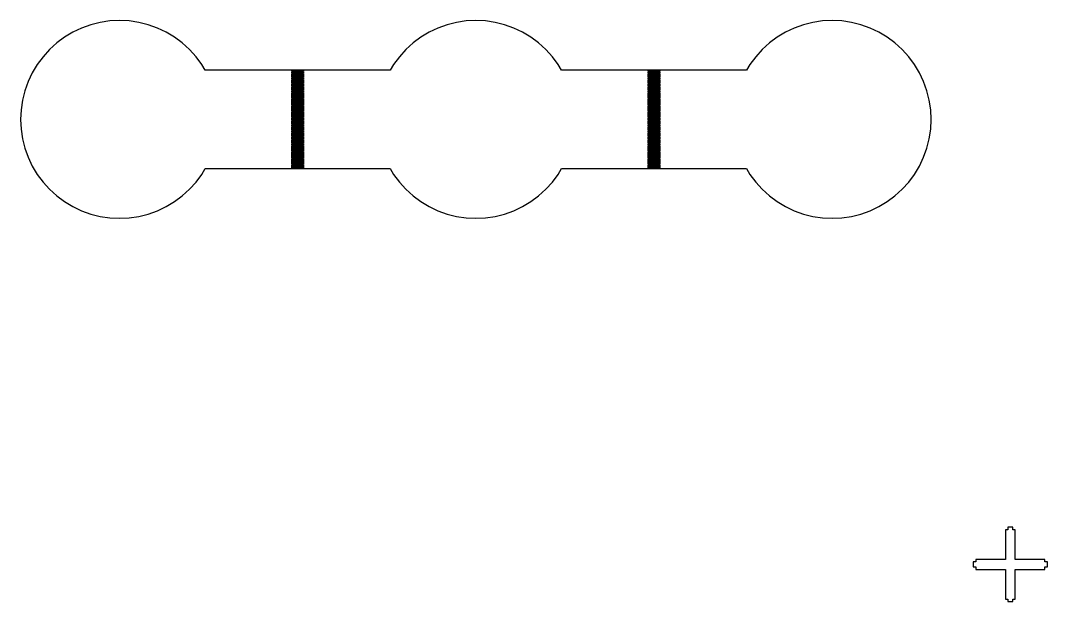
# Model space of a CAD drawing. Extents: x -73 to 181, y -8 to 80.
# Drawn here: x 29 to 54.94, y -7.69 to 7 of the extents above; entities that cross this region are included whole.
import ezdxf

# ---------------------------------------------------------------- set-up
doc = ezdxf.new("R2010")
doc.units = 0

msp = doc.modelspace()

# ---------------------------------------------------------------- linework, layer by layer
for p, q in [((30.5433, 6.80969), (30.3215, 6.70479)), ((30.7743, 6.89235), (30.5433, 6.80969)), ((31.0123, 6.95195), (30.7743, 6.89235)), ((31.255, 6.98796), (31.0123, 6.95195)), ((31.5, 7), (31.255, 6.98796)), ((31.7451, 6.98796), (31.5, 7)), ((31.9877, 6.95195), (31.7451, 6.98796)), ((32.2257, 6.89235), (31.9877, 6.95195)), ((32.4567, 6.80969), (32.2257, 6.89235)), ((32.6785, 6.70479), (32.4567, 6.80969)), ((39.5433, 6.80969), (39.3215, 6.70479)), ((39.7743, 6.89235), (39.5433, 6.80969)), ((40.0123, 6.95195), (39.7743, 6.89235)), ((40.2549, 6.98796), (40.0123, 6.95195)), ((40.5, 7), (40.2549, 6.98796)), ((40.7451, 6.98796), (40.5, 7)), ((40.9877, 6.95195), (40.7451, 6.98796)), ((41.2257, 6.89235), (40.9877, 6.95195)), ((41.4567, 6.80969), (41.2257, 6.89235)), ((41.6785, 6.70479), (41.4567, 6.80969)), ((48.5433, 6.80969), (48.3215, 6.70479)), ((48.7743, 6.89235), (48.5433, 6.80969)), ((49.0123, 6.95195), (48.7743, 6.89235)), ((49.2549, 6.98796), (49.0123, 6.95195)), ((49.5, 7), (49.2549, 6.98796)), ((49.745, 6.98796), (49.5, 7)), ((49.9877, 6.95195), (49.745, 6.98796)), ((50.2257, 6.89235), (49.9877, 6.95195)), ((50.4567, 6.80969), (50.2257, 6.89235)), ((50.6785, 6.70479), (50.4567, 6.80969)), ((30.1111, 6.57866), (29.914, 6.43253)), ((30.3215, 6.70479), (30.1111, 6.57866)), ((32.8889, 6.57866), (32.6785, 6.70479)), ((33.086, 6.43253), (32.8889, 6.57866)), ((39.1111, 6.57866), (38.914, 6.43253)), ((39.3215, 6.70479), (39.1111, 6.57866)), ((41.8889, 6.57866), (41.6785, 6.70479)), ((42.086, 6.43253), (41.8889, 6.57866)), ((48.1111, 6.57866), (47.914, 6.43253)), ((48.3215, 6.70479), (48.1111, 6.57866)), ((50.8889, 6.57866), (50.6785, 6.70479)), ((51.086, 6.43253), (50.8889, 6.57866)), ((29.7322, 6.26776), (29.5675, 6.08597)), ((29.914, 6.43253), (29.7322, 6.26776)), ((33.2678, 6.26776), (33.086, 6.43253)), ((33.4325, 6.08597), (33.2678, 6.26776)), ((38.7322, 6.26776), (38.5675, 6.08597)), ((38.914, 6.43253), (38.7322, 6.26776)), ((42.2678, 6.26776), (42.086, 6.43253)), ((42.4325, 6.08597), (42.2678, 6.26776)), ((47.7322, 6.26776), (47.5675, 6.08597)), ((47.914, 6.43253), (47.7322, 6.26776)), ((51.2678, 6.26776), (51.086, 6.43253)), ((51.4325, 6.08597), (51.2678, 6.26776)), ((29.5675, 6.08597), (29.4213, 5.88892)), ((33.5787, 5.88892), (33.4325, 6.08597)), ((38.5675, 6.08597), (38.4213, 5.88892)), ((42.5787, 5.88892), (42.4325, 6.08597)), ((47.5675, 6.08597), (47.4213, 5.88892)), ((51.5787, 5.88892), (51.4325, 6.08597)), ((29.4213, 5.88892), (29.2952, 5.67848)), ((33.6649, 5.745), (33.5787, 5.88892)), ((38.3351, 5.745), (33.6649, 5.745)), ((35.85, 5.72499), (35.85, 5.73499)), ((35.85, 5.73499), (36.15, 5.73499)), ((36.15, 5.72499), (35.85, 5.72499)), ((35.85, 5.70499), (35.85, 5.715)), ((35.85, 5.715), (36.15, 5.715)), ((36.15, 5.73499), (36.15, 5.72499)), ((36.15, 5.715), (36.15, 5.70499)), ((38.4213, 5.88892), (38.3351, 5.745)), ((42.6649, 5.745), (42.5787, 5.88892)), ((47.3351, 5.745), (42.6649, 5.745)), ((44.85, 5.72499), (44.85, 5.73499)), ((44.85, 5.73499), (45.15, 5.73499)), ((45.15, 5.72499), (44.85, 5.72499)), ((44.85, 5.70499), (44.85, 5.715)), ((44.85, 5.715), (45.15, 5.715)), ((45.15, 5.73499), (45.15, 5.72499)), ((45.15, 5.715), (45.15, 5.70499)), ((47.4213, 5.88892), (47.3351, 5.745)), ((51.7048, 5.67848), (51.5787, 5.88892)), ((29.1903, 5.4567), (29.1077, 5.22571)), ((29.2952, 5.67848), (29.1903, 5.4567)), ((36.15, 5.70499), (35.85, 5.70499)), ((35.85, 5.685), (35.85, 5.69499)), ((35.85, 5.69499), (36.15, 5.69499)), ((36.15, 5.685), (35.85, 5.685)), ((35.85, 5.66499), (35.85, 5.67499)), ((35.85, 5.67499), (36.15, 5.67499)), ((36.15, 5.66499), (35.85, 5.66499)), ((35.85, 5.64499), (35.85, 5.655)), ((35.85, 5.655), (36.15, 5.655)), ((36.15, 5.64499), (35.85, 5.64499)), ((35.85, 5.625), (35.85, 5.63499)), ((35.85, 5.63499), (36.15, 5.63499)), ((36.15, 5.625), (35.85, 5.625)), ((35.85, 5.605), (35.85, 5.61499)), ((35.85, 5.61499), (36.15, 5.61499)), ((36.15, 5.605), (35.85, 5.605)), ((35.85, 5.58499), (35.85, 5.59499)), ((35.85, 5.59499), (36.15, 5.59499)), ((36.15, 5.58499), (35.85, 5.58499)), ((35.85, 5.56499), (35.85, 5.575)), ((35.85, 5.575), (36.15, 5.575)), ((36.15, 5.56499), (35.85, 5.56499)), ((35.85, 5.545), (35.85, 5.55499)), ((35.85, 5.55499), (36.15, 5.55499)), ((36.15, 5.545), (35.85, 5.545)), ((35.85, 5.52499), (35.85, 5.53499)), ((35.85, 5.53499), (36.15, 5.53499)), ((36.15, 5.52499), (35.85, 5.52499)), ((35.85, 5.50499), (35.85, 5.515)), ((35.85, 5.515), (36.15, 5.515)), ((36.15, 5.50499), (35.85, 5.50499)), ((35.85, 5.48499), (35.85, 5.495)), ((35.85, 5.495), (36.15, 5.495)), ((36.15, 5.48499), (35.85, 5.48499)), ((35.85, 5.465), (35.85, 5.47499)), ((35.85, 5.47499), (36.15, 5.47499)), ((36.15, 5.465), (35.85, 5.465)), ((35.85, 5.44499), (35.85, 5.45499)), ((35.85, 5.45499), (36.15, 5.45499)), ((36.15, 5.69499), (36.15, 5.685)), ((36.15, 5.67499), (36.15, 5.66499)), ((36.15, 5.655), (36.15, 5.64499)), ((36.15, 5.63499), (36.15, 5.625)), ((36.15, 5.61499), (36.15, 5.605)), ((36.15, 5.59499), (36.15, 5.58499)), ((36.15, 5.575), (36.15, 5.56499)), ((36.15, 5.55499), (36.15, 5.545)), ((36.15, 5.53499), (36.15, 5.52499)), ((36.15, 5.515), (36.15, 5.50499)), ((36.15, 5.495), (36.15, 5.48499)), ((36.15, 5.47499), (36.15, 5.465)), ((36.15, 5.45499), (36.15, 5.44499)), ((45.15, 5.70499), (44.85, 5.70499)), ((44.85, 5.685), (44.85, 5.69499)), ((44.85, 5.69499), (45.15, 5.69499)), ((45.15, 5.685), (44.85, 5.685)), ((44.85, 5.66499), (44.85, 5.67499)), ((44.85, 5.67499), (45.15, 5.67499)), ((45.15, 5.66499), (44.85, 5.66499)), ((44.85, 5.64499), (44.85, 5.655)), ((44.85, 5.655), (45.15, 5.655)), ((45.15, 5.64499), (44.85, 5.64499)), ((44.85, 5.625), (44.85, 5.63499)), ((44.85, 5.63499), (45.15, 5.63499)), ((45.15, 5.625), (44.85, 5.625)), ((44.85, 5.605), (44.85, 5.61499)), ((44.85, 5.61499), (45.15, 5.61499)), ((45.15, 5.605), (44.85, 5.605)), ((44.85, 5.58499), (44.85, 5.59499)), ((44.85, 5.59499), (45.15, 5.59499)), ((45.15, 5.58499), (44.85, 5.58499)), ((44.85, 5.56499), (44.85, 5.575)), ((44.85, 5.575), (45.15, 5.575)), ((45.15, 5.56499), (44.85, 5.56499)), ((44.85, 5.545), (44.85, 5.55499)), ((44.85, 5.55499), (45.15, 5.55499)), ((45.15, 5.545), (44.85, 5.545)), ((44.85, 5.52499), (44.85, 5.53499)), ((44.85, 5.53499), (45.15, 5.53499)), ((45.15, 5.52499), (44.85, 5.52499)), ((44.85, 5.50499), (44.85, 5.515)), ((44.85, 5.515), (45.15, 5.515)), ((45.15, 5.50499), (44.85, 5.50499)), ((44.85, 5.48499), (44.85, 5.495)), ((44.85, 5.495), (45.15, 5.495)), ((45.15, 5.48499), (44.85, 5.48499)), ((44.85, 5.465), (44.85, 5.47499)), ((44.85, 5.47499), (45.15, 5.47499)), ((45.15, 5.465), (44.85, 5.465)), ((44.85, 5.44499), (44.85, 5.45499)), ((44.85, 5.45499), (45.15, 5.45499)), ((45.15, 5.69499), (45.15, 5.685)), ((45.15, 5.67499), (45.15, 5.66499)), ((45.15, 5.655), (45.15, 5.64499)), ((45.15, 5.63499), (45.15, 5.625)), ((45.15, 5.61499), (45.15, 5.605)), ((45.15, 5.59499), (45.15, 5.58499)), ((45.15, 5.575), (45.15, 5.56499)), ((45.15, 5.55499), (45.15, 5.545)), ((45.15, 5.53499), (45.15, 5.52499)), ((45.15, 5.515), (45.15, 5.50499)), ((45.15, 5.495), (45.15, 5.48499)), ((45.15, 5.47499), (45.15, 5.465)), ((45.15, 5.45499), (45.15, 5.44499)), ((51.8097, 5.4567), (51.7048, 5.67848)), ((51.8923, 5.22571), (51.8097, 5.4567)), ((29.1077, 5.22571), (29.048, 4.98772)), ((36.15, 5.44499), (35.85, 5.44499)), ((35.85, 5.42499), (35.85, 5.435)), ((35.85, 5.435), (36.15, 5.435)), ((36.15, 5.42499), (35.85, 5.42499)), ((35.85, 5.405), (35.85, 5.41499)), ((35.85, 5.41499), (36.15, 5.41499)), ((36.15, 5.405), (35.85, 5.405)), ((35.85, 5.38499), (35.85, 5.39499)), ((35.85, 5.39499), (36.15, 5.39499)), ((36.15, 5.38499), (35.85, 5.38499)), ((35.85, 5.36499), (35.85, 5.375)), ((35.85, 5.375), (36.15, 5.375)), ((36.15, 5.36499), (35.85, 5.36499)), ((35.85, 5.34499), (35.85, 5.355)), ((35.85, 5.355), (36.15, 5.355)), ((36.15, 5.34499), (35.85, 5.34499)), ((35.85, 5.325), (35.85, 5.33499)), ((35.85, 5.33499), (36.15, 5.33499)), ((36.15, 5.325), (35.85, 5.325)), ((35.85, 5.30499), (35.85, 5.31499)), ((35.85, 5.31499), (36.15, 5.31499)), ((36.15, 5.30499), (35.85, 5.30499)), ((35.85, 5.28499), (35.85, 5.295)), ((35.85, 5.295), (36.15, 5.295)), ((36.15, 5.28499), (35.85, 5.28499)), ((35.85, 5.265), (35.85, 5.27499)), ((35.85, 5.27499), (36.15, 5.27499)), ((36.15, 5.265), (35.85, 5.265)), ((35.85, 5.245), (35.85, 5.25499)), ((35.85, 5.25499), (36.15, 5.25499)), ((36.15, 5.245), (35.85, 5.245)), ((35.85, 5.22499), (35.85, 5.23499)), ((35.85, 5.23499), (36.15, 5.23499)), ((36.15, 5.22499), (35.85, 5.22499)), ((35.85, 5.20499), (35.85, 5.215)), ((35.85, 5.215), (36.15, 5.215)), ((36.15, 5.20499), (35.85, 5.20499)), ((35.85, 5.185), (35.85, 5.19499)), ((35.85, 5.19499), (36.15, 5.19499)), ((36.15, 5.435), (36.15, 5.42499)), ((36.15, 5.41499), (36.15, 5.405)), ((36.15, 5.39499), (36.15, 5.38499)), ((36.15, 5.375), (36.15, 5.36499)), ((36.15, 5.355), (36.15, 5.34499)), ((36.15, 5.33499), (36.15, 5.325)), ((36.15, 5.31499), (36.15, 5.30499)), ((36.15, 5.295), (36.15, 5.28499)), ((36.15, 5.27499), (36.15, 5.265)), ((36.15, 5.25499), (36.15, 5.245)), ((36.15, 5.23499), (36.15, 5.22499)), ((36.15, 5.215), (36.15, 5.20499)), ((36.15, 5.19499), (36.15, 5.185)), ((45.15, 5.44499), (44.85, 5.44499)), ((44.85, 5.42499), (44.85, 5.435)), ((44.85, 5.435), (45.15, 5.435)), ((45.15, 5.42499), (44.85, 5.42499)), ((44.85, 5.405), (44.85, 5.41499)), ((44.85, 5.41499), (45.15, 5.41499)), ((45.15, 5.405), (44.85, 5.405)), ((44.85, 5.38499), (44.85, 5.39499)), ((44.85, 5.39499), (45.15, 5.39499)), ((45.15, 5.38499), (44.85, 5.38499)), ((44.85, 5.36499), (44.85, 5.375)), ((44.85, 5.375), (45.15, 5.375)), ((45.15, 5.36499), (44.85, 5.36499)), ((44.85, 5.34499), (44.85, 5.355)), ((44.85, 5.355), (45.15, 5.355)), ((45.15, 5.34499), (44.85, 5.34499)), ((44.85, 5.325), (44.85, 5.33499)), ((44.85, 5.33499), (45.15, 5.33499)), ((45.15, 5.325), (44.85, 5.325)), ((44.85, 5.30499), (44.85, 5.31499)), ((44.85, 5.31499), (45.15, 5.31499)), ((45.15, 5.30499), (44.85, 5.30499)), ((44.85, 5.28499), (44.85, 5.295)), ((44.85, 5.295), (45.15, 5.295)), ((45.15, 5.28499), (44.85, 5.28499)), ((44.85, 5.265), (44.85, 5.27499)), ((44.85, 5.27499), (45.15, 5.27499)), ((45.15, 5.265), (44.85, 5.265)), ((44.85, 5.245), (44.85, 5.25499)), ((44.85, 5.25499), (45.15, 5.25499)), ((45.15, 5.245), (44.85, 5.245)), ((44.85, 5.22499), (44.85, 5.23499)), ((44.85, 5.23499), (45.15, 5.23499)), ((45.15, 5.22499), (44.85, 5.22499)), ((44.85, 5.20499), (44.85, 5.215)), ((44.85, 5.215), (45.15, 5.215)), ((45.15, 5.20499), (44.85, 5.20499)), ((44.85, 5.185), (44.85, 5.19499)), ((44.85, 5.19499), (45.15, 5.19499)), ((45.15, 5.435), (45.15, 5.42499)), ((45.15, 5.41499), (45.15, 5.405)), ((45.15, 5.39499), (45.15, 5.38499)), ((45.15, 5.375), (45.15, 5.36499)), ((45.15, 5.355), (45.15, 5.34499)), ((45.15, 5.33499), (45.15, 5.325)), ((45.15, 5.31499), (45.15, 5.30499)), ((45.15, 5.295), (45.15, 5.28499)), ((45.15, 5.27499), (45.15, 5.265)), ((45.15, 5.25499), (45.15, 5.245)), ((45.15, 5.23499), (45.15, 5.22499)), ((45.15, 5.215), (45.15, 5.20499)), ((45.15, 5.19499), (45.15, 5.185)), ((51.952, 4.98772), (51.8923, 5.22571)), ((29.048, 4.98772), (29.012, 4.74504)), ((36.15, 5.185), (35.85, 5.185)), ((35.85, 5.16499), (35.85, 5.17499)), ((35.85, 5.17499), (36.15, 5.17499)), ((36.15, 5.16499), (35.85, 5.16499)), ((35.85, 5.14499), (35.85, 5.155)), ((35.85, 5.155), (36.15, 5.155)), ((36.15, 5.14499), (35.85, 5.14499)), ((35.85, 5.125), (35.85, 5.13499)), ((35.85, 5.13499), (36.15, 5.13499)), ((36.15, 5.125), (35.85, 5.125)), ((35.85, 5.105), (35.85, 5.11499)), ((35.85, 5.11499), (36.15, 5.11499)), ((36.15, 5.105), (35.85, 5.105)), ((35.85, 5.08499), (35.85, 5.09499)), ((35.85, 5.09499), (36.15, 5.09499)), ((36.15, 5.08499), (35.85, 5.08499)), ((35.85, 5.06499), (35.85, 5.075)), ((35.85, 5.075), (36.15, 5.075)), ((36.15, 5.06499), (35.85, 5.06499)), ((35.85, 5.045), (35.85, 5.05499)), ((35.85, 5.05499), (36.15, 5.05499)), ((36.15, 5.045), (35.85, 5.045)), ((35.85, 5.02499), (35.85, 5.03499)), ((35.85, 5.03499), (36.15, 5.03499)), ((36.15, 5.02499), (35.85, 5.02499)), ((35.85, 5.00499), (35.85, 5.015)), ((35.85, 5.015), (36.15, 5.015)), ((36.15, 5.00499), (35.85, 5.00499)), ((35.85, 4.98499), (35.85, 4.995)), ((35.85, 4.995), (36.15, 4.995)), ((36.15, 4.98499), (35.85, 4.98499)), ((35.85, 4.965), (35.85, 4.97499)), ((35.85, 4.97499), (36.15, 4.97499)), ((36.15, 4.965), (35.85, 4.965)), ((35.85, 4.94499), (35.85, 4.95499)), ((35.85, 4.95499), (36.15, 4.95499)), ((36.15, 4.94499), (35.85, 4.94499)), ((35.85, 4.92499), (35.85, 4.935)), ((35.85, 4.935), (36.15, 4.935)), ((36.15, 5.17499), (36.15, 5.16499)), ((36.15, 5.155), (36.15, 5.14499)), ((36.15, 5.13499), (36.15, 5.125)), ((36.15, 5.11499), (36.15, 5.105)), ((36.15, 5.09499), (36.15, 5.08499)), ((36.15, 5.075), (36.15, 5.06499)), ((36.15, 5.05499), (36.15, 5.045)), ((36.15, 5.03499), (36.15, 5.02499)), ((36.15, 5.015), (36.15, 5.00499)), ((36.15, 4.995), (36.15, 4.98499)), ((36.15, 4.97499), (36.15, 4.965)), ((36.15, 4.95499), (36.15, 4.94499)), ((36.15, 4.935), (36.15, 4.92499)), ((45.15, 5.185), (44.85, 5.185)), ((44.85, 5.16499), (44.85, 5.17499)), ((44.85, 5.17499), (45.15, 5.17499)), ((45.15, 5.16499), (44.85, 5.16499)), ((44.85, 5.14499), (44.85, 5.155)), ((44.85, 5.155), (45.15, 5.155)), ((45.15, 5.14499), (44.85, 5.14499)), ((44.85, 5.125), (44.85, 5.13499)), ((44.85, 5.13499), (45.15, 5.13499)), ((45.15, 5.125), (44.85, 5.125)), ((44.85, 5.105), (44.85, 5.11499)), ((44.85, 5.11499), (45.15, 5.11499)), ((45.15, 5.105), (44.85, 5.105)), ((44.85, 5.08499), (44.85, 5.09499)), ((44.85, 5.09499), (45.15, 5.09499)), ((45.15, 5.08499), (44.85, 5.08499)), ((44.85, 5.06499), (44.85, 5.075)), ((44.85, 5.075), (45.15, 5.075)), ((45.15, 5.06499), (44.85, 5.06499)), ((44.85, 5.045), (44.85, 5.05499)), ((44.85, 5.05499), (45.15, 5.05499)), ((45.15, 5.045), (44.85, 5.045)), ((44.85, 5.02499), (44.85, 5.03499)), ((44.85, 5.03499), (45.15, 5.03499)), ((45.15, 5.02499), (44.85, 5.02499)), ((44.85, 5.00499), (44.85, 5.015)), ((44.85, 5.015), (45.15, 5.015)), ((45.15, 5.00499), (44.85, 5.00499)), ((44.85, 4.98499), (44.85, 4.995)), ((44.85, 4.995), (45.15, 4.995)), ((45.15, 4.98499), (44.85, 4.98499)), ((44.85, 4.965), (44.85, 4.97499)), ((44.85, 4.97499), (45.15, 4.97499)), ((45.15, 4.965), (44.85, 4.965)), ((44.85, 4.94499), (44.85, 4.95499)), ((44.85, 4.95499), (45.15, 4.95499)), ((45.15, 4.94499), (44.85, 4.94499)), ((44.85, 4.92499), (44.85, 4.935)), ((44.85, 4.935), (45.15, 4.935)), ((45.15, 5.17499), (45.15, 5.16499)), ((45.15, 5.155), (45.15, 5.14499)), ((45.15, 5.13499), (45.15, 5.125)), ((45.15, 5.11499), (45.15, 5.105)), ((45.15, 5.09499), (45.15, 5.08499)), ((45.15, 5.075), (45.15, 5.06499)), ((45.15, 5.05499), (45.15, 5.045)), ((45.15, 5.03499), (45.15, 5.02499)), ((45.15, 5.015), (45.15, 5.00499)), ((45.15, 4.995), (45.15, 4.98499)), ((45.15, 4.97499), (45.15, 4.965)), ((45.15, 4.95499), (45.15, 4.94499)), ((45.15, 4.935), (45.15, 4.92499)), ((51.988, 4.74504), (51.952, 4.98772)), ((29.012, 4.74504), (29, 4.5)), ((36.15, 4.92499), (35.85, 4.92499)), ((35.85, 4.905), (35.85, 4.91499)), ((35.85, 4.91499), (36.15, 4.91499)), ((36.15, 4.905), (35.85, 4.905)), ((35.85, 4.88499), (35.85, 4.89499)), ((35.85, 4.89499), (36.15, 4.89499)), ((36.15, 4.88499), (35.85, 4.88499)), ((35.85, 4.86499), (35.85, 4.875)), ((35.85, 4.875), (36.15, 4.875)), ((36.15, 4.86499), (35.85, 4.86499)), ((35.85, 4.84499), (35.85, 4.855)), ((35.85, 4.855), (36.15, 4.855)), ((36.15, 4.84499), (35.85, 4.84499)), ((35.85, 4.825), (35.85, 4.83499)), ((35.85, 4.83499), (36.15, 4.83499)), ((36.15, 4.825), (35.85, 4.825)), ((35.85, 4.80499), (35.85, 4.81499)), ((35.85, 4.81499), (36.15, 4.81499)), ((36.15, 4.80499), (35.85, 4.80499)), ((35.85, 4.78499), (35.85, 4.795)), ((35.85, 4.795), (36.15, 4.795)), ((36.15, 4.78499), (35.85, 4.78499)), ((35.85, 4.765), (35.85, 4.77499)), ((35.85, 4.77499), (36.15, 4.77499)), ((36.15, 4.765), (35.85, 4.765)), ((35.85, 4.745), (35.85, 4.75499)), ((35.85, 4.75499), (36.15, 4.75499)), ((36.15, 4.745), (35.85, 4.745)), ((35.85, 4.72499), (35.85, 4.73499)), ((35.85, 4.73499), (36.15, 4.73499)), ((36.15, 4.72499), (35.85, 4.72499)), ((35.85, 4.70499), (35.85, 4.715)), ((35.85, 4.715), (36.15, 4.715)), ((36.15, 4.70499), (35.85, 4.70499)), ((35.85, 4.685), (35.85, 4.69499)), ((35.85, 4.69499), (36.15, 4.69499)), ((36.15, 4.685), (35.85, 4.685)), ((35.85, 4.66499), (35.85, 4.67499)), ((35.85, 4.67499), (36.15, 4.67499)), ((36.15, 4.91499), (36.15, 4.905)), ((36.15, 4.89499), (36.15, 4.88499)), ((36.15, 4.875), (36.15, 4.86499)), ((36.15, 4.855), (36.15, 4.84499)), ((36.15, 4.83499), (36.15, 4.825)), ((36.15, 4.81499), (36.15, 4.80499)), ((36.15, 4.795), (36.15, 4.78499)), ((36.15, 4.77499), (36.15, 4.765)), ((36.15, 4.75499), (36.15, 4.745)), ((36.15, 4.73499), (36.15, 4.72499)), ((36.15, 4.715), (36.15, 4.70499)), ((36.15, 4.69499), (36.15, 4.685)), ((36.15, 4.67499), (36.15, 4.66499)), ((45.15, 4.92499), (44.85, 4.92499)), ((44.85, 4.905), (44.85, 4.91499)), ((44.85, 4.91499), (45.15, 4.91499)), ((45.15, 4.905), (44.85, 4.905)), ((44.85, 4.88499), (44.85, 4.89499)), ((44.85, 4.89499), (45.15, 4.89499)), ((45.15, 4.88499), (44.85, 4.88499)), ((44.85, 4.86499), (44.85, 4.875)), ((44.85, 4.875), (45.15, 4.875)), ((45.15, 4.86499), (44.85, 4.86499)), ((44.85, 4.84499), (44.85, 4.855)), ((44.85, 4.855), (45.15, 4.855)), ((45.15, 4.84499), (44.85, 4.84499)), ((44.85, 4.825), (44.85, 4.83499)), ((44.85, 4.83499), (45.15, 4.83499)), ((45.15, 4.825), (44.85, 4.825)), ((44.85, 4.80499), (44.85, 4.81499)), ((44.85, 4.81499), (45.15, 4.81499)), ((45.15, 4.80499), (44.85, 4.80499)), ((44.85, 4.78499), (44.85, 4.795)), ((44.85, 4.795), (45.15, 4.795)), ((45.15, 4.78499), (44.85, 4.78499)), ((44.85, 4.765), (44.85, 4.77499)), ((44.85, 4.77499), (45.15, 4.77499)), ((45.15, 4.765), (44.85, 4.765)), ((44.85, 4.745), (44.85, 4.75499)), ((44.85, 4.75499), (45.15, 4.75499)), ((45.15, 4.745), (44.85, 4.745)), ((44.85, 4.72499), (44.85, 4.73499)), ((44.85, 4.73499), (45.15, 4.73499)), ((45.15, 4.72499), (44.85, 4.72499)), ((44.85, 4.70499), (44.85, 4.715)), ((44.85, 4.715), (45.15, 4.715)), ((45.15, 4.70499), (44.85, 4.70499)), ((44.85, 4.685), (44.85, 4.69499)), ((44.85, 4.69499), (45.15, 4.69499)), ((45.15, 4.685), (44.85, 4.685)), ((44.85, 4.66499), (44.85, 4.67499)), ((44.85, 4.67499), (45.15, 4.67499)), ((45.15, 4.91499), (45.15, 4.905)), ((45.15, 4.89499), (45.15, 4.88499)), ((45.15, 4.875), (45.15, 4.86499)), ((45.15, 4.855), (45.15, 4.84499)), ((45.15, 4.83499), (45.15, 4.825)), ((45.15, 4.81499), (45.15, 4.80499)), ((45.15, 4.795), (45.15, 4.78499)), ((45.15, 4.77499), (45.15, 4.765)), ((45.15, 4.75499), (45.15, 4.745)), ((45.15, 4.73499), (45.15, 4.72499)), ((45.15, 4.715), (45.15, 4.70499)), ((45.15, 4.69499), (45.15, 4.685)), ((45.15, 4.67499), (45.15, 4.66499)), ((52, 4.5), (51.988, 4.74504)), ((29, 4.5), (29.012, 4.25496)), ((36.15, 4.66499), (35.85, 4.66499)), ((35.85, 4.64499), (35.85, 4.655)), ((35.85, 4.655), (36.15, 4.655)), ((36.15, 4.64499), (35.85, 4.64499)), ((35.85, 4.625), (35.85, 4.63499)), ((35.85, 4.63499), (36.15, 4.63499)), ((36.15, 4.625), (35.85, 4.625)), ((35.85, 4.605), (35.85, 4.61499)), ((35.85, 4.61499), (36.15, 4.61499)), ((36.15, 4.605), (35.85, 4.605)), ((35.85, 4.58499), (35.85, 4.59499)), ((35.85, 4.59499), (36.15, 4.59499)), ((36.15, 4.58499), (35.85, 4.58499)), ((35.85, 4.56499), (35.85, 4.575)), ((35.85, 4.575), (36.15, 4.575)), ((36.15, 4.56499), (35.85, 4.56499)), ((35.85, 4.545), (35.85, 4.55499)), ((35.85, 4.55499), (36.15, 4.55499)), ((36.15, 4.545), (35.85, 4.545)), ((35.85, 4.52499), (35.85, 4.53499)), ((35.85, 4.53499), (36.15, 4.53499)), ((36.15, 4.52499), (35.85, 4.52499)), ((35.85, 4.50499), (35.85, 4.515)), ((35.85, 4.515), (36.15, 4.515)), ((36.15, 4.50499), (35.85, 4.50499)), ((35.85, 4.485), (35.85, 4.49501)), ((35.85, 4.49501), (36.15, 4.49501)), ((36.15, 4.485), (35.85, 4.485)), ((35.85, 4.46501), (35.85, 4.47501)), ((35.85, 4.47501), (36.15, 4.47501)), ((36.15, 4.46501), (35.85, 4.46501)), ((35.85, 4.44501), (35.85, 4.455)), ((35.85, 4.455), (36.15, 4.455)), ((36.15, 4.44501), (35.85, 4.44501)), ((35.85, 4.425), (35.85, 4.43501)), ((35.85, 4.43501), (36.15, 4.43501)), ((36.15, 4.425), (35.85, 4.425)), ((35.85, 4.40501), (35.85, 4.41501)), ((35.85, 4.41501), (36.15, 4.41501)), ((36.15, 4.655), (36.15, 4.64499)), ((36.15, 4.63499), (36.15, 4.625)), ((36.15, 4.61499), (36.15, 4.605)), ((36.15, 4.59499), (36.15, 4.58499)), ((36.15, 4.575), (36.15, 4.56499)), ((36.15, 4.55499), (36.15, 4.545)), ((36.15, 4.53499), (36.15, 4.52499)), ((36.15, 4.515), (36.15, 4.50499)), ((36.15, 4.49501), (36.15, 4.485)), ((36.15, 4.47501), (36.15, 4.46501)), ((36.15, 4.455), (36.15, 4.44501)), ((36.15, 4.43501), (36.15, 4.425)), ((36.15, 4.41501), (36.15, 4.40501)), ((45.15, 4.66499), (44.85, 4.66499)), ((44.85, 4.64499), (44.85, 4.655)), ((44.85, 4.655), (45.15, 4.655)), ((45.15, 4.64499), (44.85, 4.64499)), ((44.85, 4.625), (44.85, 4.63499)), ((44.85, 4.63499), (45.15, 4.63499)), ((45.15, 4.625), (44.85, 4.625)), ((44.85, 4.605), (44.85, 4.61499)), ((44.85, 4.61499), (45.15, 4.61499)), ((45.15, 4.605), (44.85, 4.605)), ((44.85, 4.58499), (44.85, 4.59499)), ((44.85, 4.59499), (45.15, 4.59499)), ((45.15, 4.58499), (44.85, 4.58499)), ((44.85, 4.56499), (44.85, 4.575)), ((44.85, 4.575), (45.15, 4.575)), ((45.15, 4.56499), (44.85, 4.56499)), ((44.85, 4.545), (44.85, 4.55499)), ((44.85, 4.55499), (45.15, 4.55499)), ((45.15, 4.545), (44.85, 4.545)), ((44.85, 4.52499), (44.85, 4.53499)), ((44.85, 4.53499), (45.15, 4.53499)), ((45.15, 4.52499), (44.85, 4.52499)), ((44.85, 4.50499), (44.85, 4.515)), ((44.85, 4.515), (45.15, 4.515)), ((45.15, 4.50499), (44.85, 4.50499)), ((44.85, 4.485), (44.85, 4.49501)), ((44.85, 4.49501), (45.15, 4.49501)), ((45.15, 4.485), (44.85, 4.485)), ((44.85, 4.46501), (44.85, 4.47501)), ((44.85, 4.47501), (45.15, 4.47501)), ((45.15, 4.46501), (44.85, 4.46501)), ((44.85, 4.44501), (44.85, 4.455)), ((44.85, 4.455), (45.15, 4.455)), ((45.15, 4.44501), (44.85, 4.44501)), ((44.85, 4.425), (44.85, 4.43501)), ((44.85, 4.43501), (45.15, 4.43501)), ((45.15, 4.425), (44.85, 4.425)), ((44.85, 4.40501), (44.85, 4.41501)), ((44.85, 4.41501), (45.15, 4.41501)), ((45.15, 4.655), (45.15, 4.64499)), ((45.15, 4.63499), (45.15, 4.625)), ((45.15, 4.61499), (45.15, 4.605)), ((45.15, 4.59499), (45.15, 4.58499)), ((45.15, 4.575), (45.15, 4.56499)), ((45.15, 4.55499), (45.15, 4.545)), ((45.15, 4.53499), (45.15, 4.52499)), ((45.15, 4.515), (45.15, 4.50499)), ((45.15, 4.49501), (45.15, 4.485)), ((45.15, 4.47501), (45.15, 4.46501)), ((45.15, 4.455), (45.15, 4.44501)), ((45.15, 4.43501), (45.15, 4.425)), ((45.15, 4.41501), (45.15, 4.40501)), ((51.988, 4.25496), (52, 4.5)), ((29.012, 4.25496), (29.048, 4.01228)), ((36.15, 4.40501), (35.85, 4.40501)), ((35.85, 4.38501), (35.85, 4.395)), ((35.85, 4.395), (36.15, 4.395)), ((36.15, 4.38501), (35.85, 4.38501)), ((35.85, 4.36501), (35.85, 4.375)), ((35.85, 4.375), (36.15, 4.375)), ((36.15, 4.36501), (35.85, 4.36501)), ((35.85, 4.345), (35.85, 4.35501)), ((35.85, 4.35501), (36.15, 4.35501)), ((36.15, 4.345), (35.85, 4.345)), ((35.85, 4.32501), (35.85, 4.33501)), ((35.85, 4.33501), (36.15, 4.33501)), ((36.15, 4.32501), (35.85, 4.32501)), ((35.85, 4.30501), (35.85, 4.315)), ((35.85, 4.315), (36.15, 4.315)), ((36.15, 4.30501), (35.85, 4.30501)), ((35.85, 4.285), (35.85, 4.29501)), ((35.85, 4.29501), (36.15, 4.29501)), ((36.15, 4.285), (35.85, 4.285)), ((35.85, 4.26501), (35.85, 4.27501)), ((35.85, 4.27501), (36.15, 4.27501)), ((36.15, 4.26501), (35.85, 4.26501)), ((35.85, 4.24501), (35.85, 4.255)), ((35.85, 4.255), (36.15, 4.255)), ((36.15, 4.24501), (35.85, 4.24501)), ((35.85, 4.22501), (35.85, 4.235)), ((35.85, 4.235), (36.15, 4.235)), ((36.15, 4.22501), (35.85, 4.22501)), ((35.85, 4.205), (35.85, 4.21501)), ((35.85, 4.21501), (36.15, 4.21501)), ((36.15, 4.205), (35.85, 4.205)), ((35.85, 4.18501), (35.85, 4.19501)), ((35.85, 4.19501), (36.15, 4.19501)), ((36.15, 4.18501), (35.85, 4.18501)), ((35.85, 4.16501), (35.85, 4.175)), ((35.85, 4.175), (36.15, 4.175)), ((36.15, 4.16501), (35.85, 4.16501)), ((35.85, 4.145), (35.85, 4.15501)), ((35.85, 4.15501), (36.15, 4.15501)), ((36.15, 4.395), (36.15, 4.38501)), ((36.15, 4.375), (36.15, 4.36501)), ((36.15, 4.35501), (36.15, 4.345)), ((36.15, 4.33501), (36.15, 4.32501)), ((36.15, 4.315), (36.15, 4.30501)), ((36.15, 4.29501), (36.15, 4.285)), ((36.15, 4.27501), (36.15, 4.26501)), ((36.15, 4.255), (36.15, 4.24501)), ((36.15, 4.235), (36.15, 4.22501)), ((36.15, 4.21501), (36.15, 4.205)), ((36.15, 4.19501), (36.15, 4.18501)), ((36.15, 4.175), (36.15, 4.16501)), ((36.15, 4.15501), (36.15, 4.145)), ((45.15, 4.40501), (44.85, 4.40501)), ((44.85, 4.38501), (44.85, 4.395)), ((44.85, 4.395), (45.15, 4.395)), ((45.15, 4.38501), (44.85, 4.38501)), ((44.85, 4.36501), (44.85, 4.375)), ((44.85, 4.375), (45.15, 4.375)), ((45.15, 4.36501), (44.85, 4.36501)), ((44.85, 4.345), (44.85, 4.35501)), ((44.85, 4.35501), (45.15, 4.35501)), ((45.15, 4.345), (44.85, 4.345)), ((44.85, 4.32501), (44.85, 4.33501)), ((44.85, 4.33501), (45.15, 4.33501)), ((45.15, 4.32501), (44.85, 4.32501)), ((44.85, 4.30501), (44.85, 4.315)), ((44.85, 4.315), (45.15, 4.315)), ((45.15, 4.30501), (44.85, 4.30501)), ((44.85, 4.285), (44.85, 4.29501)), ((44.85, 4.29501), (45.15, 4.29501)), ((45.15, 4.285), (44.85, 4.285)), ((44.85, 4.26501), (44.85, 4.27501)), ((44.85, 4.27501), (45.15, 4.27501)), ((45.15, 4.26501), (44.85, 4.26501)), ((44.85, 4.24501), (44.85, 4.255)), ((44.85, 4.255), (45.15, 4.255)), ((45.15, 4.24501), (44.85, 4.24501)), ((44.85, 4.22501), (44.85, 4.235)), ((44.85, 4.235), (45.15, 4.235)), ((45.15, 4.22501), (44.85, 4.22501)), ((44.85, 4.205), (44.85, 4.21501)), ((44.85, 4.21501), (45.15, 4.21501)), ((45.15, 4.205), (44.85, 4.205)), ((44.85, 4.18501), (44.85, 4.19501)), ((44.85, 4.19501), (45.15, 4.19501)), ((45.15, 4.18501), (44.85, 4.18501)), ((44.85, 4.16501), (44.85, 4.175)), ((44.85, 4.175), (45.15, 4.175)), ((45.15, 4.16501), (44.85, 4.16501)), ((44.85, 4.145), (44.85, 4.15501)), ((44.85, 4.15501), (45.15, 4.15501)), ((45.15, 4.395), (45.15, 4.38501)), ((45.15, 4.375), (45.15, 4.36501)), ((45.15, 4.35501), (45.15, 4.345)), ((45.15, 4.33501), (45.15, 4.32501)), ((45.15, 4.315), (45.15, 4.30501)), ((45.15, 4.29501), (45.15, 4.285)), ((45.15, 4.27501), (45.15, 4.26501)), ((45.15, 4.255), (45.15, 4.24501)), ((45.15, 4.235), (45.15, 4.22501)), ((45.15, 4.21501), (45.15, 4.205)), ((45.15, 4.19501), (45.15, 4.18501)), ((45.15, 4.175), (45.15, 4.16501)), ((45.15, 4.15501), (45.15, 4.145)), ((51.952, 4.01228), (51.988, 4.25496)), ((29.048, 4.01228), (29.1077, 3.77429)), ((36.15, 4.145), (35.85, 4.145)), ((35.85, 4.125), (35.85, 4.13501)), ((35.85, 4.13501), (36.15, 4.13501)), ((36.15, 4.125), (35.85, 4.125)), ((35.85, 4.10501), (35.85, 4.11501)), ((35.85, 4.11501), (36.15, 4.11501)), ((36.15, 4.10501), (35.85, 4.10501)), ((35.85, 4.08501), (35.85, 4.095)), ((35.85, 4.095), (36.15, 4.095)), ((36.15, 4.08501), (35.85, 4.08501)), ((35.85, 4.065), (35.85, 4.07501)), ((35.85, 4.07501), (36.15, 4.07501)), ((36.15, 4.065), (35.85, 4.065)), ((35.85, 4.04501), (35.85, 4.05501)), ((35.85, 4.05501), (36.15, 4.05501)), ((36.15, 4.04501), (35.85, 4.04501)), ((35.85, 4.02501), (35.85, 4.035)), ((35.85, 4.035), (36.15, 4.035)), ((36.15, 4.02501), (35.85, 4.02501)), ((35.85, 4.005), (35.85, 4.01501)), ((35.85, 4.01501), (36.15, 4.01501)), ((36.15, 4.005), (35.85, 4.005)), ((35.85, 3.985), (35.85, 3.99501)), ((35.85, 3.99501), (36.15, 3.99501)), ((36.15, 3.985), (35.85, 3.985)), ((35.85, 3.96501), (35.85, 3.97501)), ((35.85, 3.97501), (36.15, 3.97501)), ((36.15, 3.96501), (35.85, 3.96501)), ((35.85, 3.94501), (35.85, 3.955)), ((35.85, 3.955), (36.15, 3.955)), ((36.15, 3.94501), (35.85, 3.94501)), ((35.85, 3.925), (35.85, 3.93501)), ((35.85, 3.93501), (36.15, 3.93501)), ((36.15, 3.925), (35.85, 3.925)), ((35.85, 3.90501), (35.85, 3.91501)), ((35.85, 3.91501), (36.15, 3.91501)), ((36.15, 3.90501), (35.85, 3.90501)), ((35.85, 3.88501), (35.85, 3.895)), ((35.85, 3.895), (36.15, 3.895)), ((36.15, 4.13501), (36.15, 4.125)), ((36.15, 4.11501), (36.15, 4.10501)), ((36.15, 4.095), (36.15, 4.08501)), ((36.15, 4.07501), (36.15, 4.065)), ((36.15, 4.05501), (36.15, 4.04501)), ((36.15, 4.035), (36.15, 4.02501)), ((36.15, 4.01501), (36.15, 4.005)), ((36.15, 3.99501), (36.15, 3.985)), ((36.15, 3.97501), (36.15, 3.96501)), ((36.15, 3.955), (36.15, 3.94501)), ((36.15, 3.93501), (36.15, 3.925)), ((36.15, 3.91501), (36.15, 3.90501)), ((36.15, 3.895), (36.15, 3.88501)), ((45.15, 4.145), (44.85, 4.145)), ((44.85, 4.125), (44.85, 4.13501)), ((44.85, 4.13501), (45.15, 4.13501)), ((45.15, 4.125), (44.85, 4.125)), ((44.85, 4.10501), (44.85, 4.11501)), ((44.85, 4.11501), (45.15, 4.11501)), ((45.15, 4.10501), (44.85, 4.10501)), ((44.85, 4.08501), (44.85, 4.095)), ((44.85, 4.095), (45.15, 4.095)), ((45.15, 4.08501), (44.85, 4.08501)), ((44.85, 4.065), (44.85, 4.07501)), ((44.85, 4.07501), (45.15, 4.07501)), ((45.15, 4.065), (44.85, 4.065)), ((44.85, 4.04501), (44.85, 4.05501)), ((44.85, 4.05501), (45.15, 4.05501)), ((45.15, 4.04501), (44.85, 4.04501)), ((44.85, 4.02501), (44.85, 4.035)), ((44.85, 4.035), (45.15, 4.035)), ((45.15, 4.02501), (44.85, 4.02501)), ((44.85, 4.005), (44.85, 4.01501)), ((44.85, 4.01501), (45.15, 4.01501)), ((45.15, 4.005), (44.85, 4.005)), ((44.85, 3.985), (44.85, 3.99501)), ((44.85, 3.99501), (45.15, 3.99501)), ((45.15, 3.985), (44.85, 3.985)), ((44.85, 3.96501), (44.85, 3.97501)), ((44.85, 3.97501), (45.15, 3.97501)), ((45.15, 3.96501), (44.85, 3.96501)), ((44.85, 3.94501), (44.85, 3.955)), ((44.85, 3.955), (45.15, 3.955)), ((45.15, 3.94501), (44.85, 3.94501)), ((44.85, 3.925), (44.85, 3.93501)), ((44.85, 3.93501), (45.15, 3.93501)), ((45.15, 3.925), (44.85, 3.925)), ((44.85, 3.90501), (44.85, 3.91501)), ((44.85, 3.91501), (45.15, 3.91501)), ((45.15, 3.90501), (44.85, 3.90501)), ((44.85, 3.88501), (44.85, 3.895)), ((44.85, 3.895), (45.15, 3.895)), ((45.15, 4.13501), (45.15, 4.125)), ((45.15, 4.11501), (45.15, 4.10501)), ((45.15, 4.095), (45.15, 4.08501)), ((45.15, 4.07501), (45.15, 4.065)), ((45.15, 4.05501), (45.15, 4.04501)), ((45.15, 4.035), (45.15, 4.02501)), ((45.15, 4.01501), (45.15, 4.005)), ((45.15, 3.99501), (45.15, 3.985)), ((45.15, 3.97501), (45.15, 3.96501)), ((45.15, 3.955), (45.15, 3.94501)), ((45.15, 3.93501), (45.15, 3.925)), ((45.15, 3.91501), (45.15, 3.90501)), ((45.15, 3.895), (45.15, 3.88501)), ((51.8923, 3.77429), (51.952, 4.01228)), ((29.1077, 3.77429), (29.1903, 3.5433)), ((36.15, 3.88501), (35.85, 3.88501)), ((35.85, 3.86501), (35.85, 3.875)), ((35.85, 3.875), (36.15, 3.875)), ((36.15, 3.86501), (35.85, 3.86501)), ((35.85, 3.845), (35.85, 3.85501)), ((35.85, 3.85501), (36.15, 3.85501)), ((36.15, 3.845), (35.85, 3.845)), ((35.85, 3.82501), (35.85, 3.83501)), ((35.85, 3.83501), (36.15, 3.83501)), ((36.15, 3.82501), (35.85, 3.82501)), ((35.85, 3.80501), (35.85, 3.815)), ((35.85, 3.815), (36.15, 3.815)), ((36.15, 3.80501), (35.85, 3.80501)), ((35.85, 3.785), (35.85, 3.79501)), ((35.85, 3.79501), (36.15, 3.79501)), ((36.15, 3.785), (35.85, 3.785)), ((35.85, 3.76501), (35.85, 3.77501)), ((35.85, 3.77501), (36.15, 3.77501)), ((36.15, 3.76501), (35.85, 3.76501)), ((35.85, 3.74501), (35.85, 3.755)), ((35.85, 3.755), (36.15, 3.755)), ((36.15, 3.74501), (35.85, 3.74501)), ((35.85, 3.72501), (35.85, 3.735)), ((35.85, 3.735), (36.15, 3.735)), ((36.15, 3.72501), (35.85, 3.72501)), ((35.85, 3.705), (35.85, 3.71501)), ((35.85, 3.71501), (36.15, 3.71501)), ((36.15, 3.705), (35.85, 3.705)), ((35.85, 3.68501), (35.85, 3.69501)), ((35.85, 3.69501), (36.15, 3.69501)), ((36.15, 3.68501), (35.85, 3.68501)), ((35.85, 3.66501), (35.85, 3.675)), ((35.85, 3.675), (36.15, 3.675)), ((36.15, 3.66501), (35.85, 3.66501)), ((35.85, 3.645), (35.85, 3.65501)), ((35.85, 3.65501), (36.15, 3.65501)), ((36.15, 3.645), (35.85, 3.645)), ((35.85, 3.625), (35.85, 3.63501)), ((35.85, 3.63501), (36.15, 3.63501)), ((36.15, 3.875), (36.15, 3.86501)), ((36.15, 3.85501), (36.15, 3.845)), ((36.15, 3.83501), (36.15, 3.82501)), ((36.15, 3.815), (36.15, 3.80501)), ((36.15, 3.79501), (36.15, 3.785)), ((36.15, 3.77501), (36.15, 3.76501)), ((36.15, 3.755), (36.15, 3.74501)), ((36.15, 3.735), (36.15, 3.72501)), ((36.15, 3.71501), (36.15, 3.705)), ((36.15, 3.69501), (36.15, 3.68501)), ((36.15, 3.675), (36.15, 3.66501)), ((36.15, 3.65501), (36.15, 3.645)), ((36.15, 3.63501), (36.15, 3.625)), ((45.15, 3.88501), (44.85, 3.88501)), ((44.85, 3.86501), (44.85, 3.875)), ((44.85, 3.875), (45.15, 3.875)), ((45.15, 3.86501), (44.85, 3.86501)), ((44.85, 3.845), (44.85, 3.85501)), ((44.85, 3.85501), (45.15, 3.85501)), ((45.15, 3.845), (44.85, 3.845)), ((44.85, 3.82501), (44.85, 3.83501)), ((44.85, 3.83501), (45.15, 3.83501)), ((45.15, 3.82501), (44.85, 3.82501)), ((44.85, 3.80501), (44.85, 3.815)), ((44.85, 3.815), (45.15, 3.815)), ((45.15, 3.80501), (44.85, 3.80501)), ((44.85, 3.785), (44.85, 3.79501)), ((44.85, 3.79501), (45.15, 3.79501)), ((45.15, 3.785), (44.85, 3.785)), ((44.85, 3.76501), (44.85, 3.77501)), ((44.85, 3.77501), (45.15, 3.77501)), ((45.15, 3.76501), (44.85, 3.76501)), ((44.85, 3.74501), (44.85, 3.755)), ((44.85, 3.755), (45.15, 3.755)), ((45.15, 3.74501), (44.85, 3.74501)), ((44.85, 3.72501), (44.85, 3.735)), ((44.85, 3.735), (45.15, 3.735)), ((45.15, 3.72501), (44.85, 3.72501)), ((44.85, 3.705), (44.85, 3.71501)), ((44.85, 3.71501), (45.15, 3.71501)), ((45.15, 3.705), (44.85, 3.705)), ((44.85, 3.68501), (44.85, 3.69501)), ((44.85, 3.69501), (45.15, 3.69501)), ((45.15, 3.68501), (44.85, 3.68501)), ((44.85, 3.66501), (44.85, 3.675)), ((44.85, 3.675), (45.15, 3.675)), ((45.15, 3.66501), (44.85, 3.66501)), ((44.85, 3.645), (44.85, 3.65501)), ((44.85, 3.65501), (45.15, 3.65501)), ((45.15, 3.645), (44.85, 3.645)), ((44.85, 3.625), (44.85, 3.63501)), ((44.85, 3.63501), (45.15, 3.63501)), ((45.15, 3.875), (45.15, 3.86501)), ((45.15, 3.85501), (45.15, 3.845)), ((45.15, 3.83501), (45.15, 3.82501)), ((45.15, 3.815), (45.15, 3.80501)), ((45.15, 3.79501), (45.15, 3.785)), ((45.15, 3.77501), (45.15, 3.76501)), ((45.15, 3.755), (45.15, 3.74501)), ((45.15, 3.735), (45.15, 3.72501)), ((45.15, 3.71501), (45.15, 3.705)), ((45.15, 3.69501), (45.15, 3.68501)), ((45.15, 3.675), (45.15, 3.66501)), ((45.15, 3.65501), (45.15, 3.645)), ((45.15, 3.63501), (45.15, 3.625)), ((51.8097, 3.5433), (51.8923, 3.77429)), ((29.1903, 3.5433), (29.2952, 3.32152)), ((36.15, 3.625), (35.85, 3.625)), ((35.85, 3.60501), (35.85, 3.61501)), ((35.85, 3.61501), (36.15, 3.61501)), ((36.15, 3.60501), (35.85, 3.60501)), ((35.85, 3.58501), (35.85, 3.595)), ((35.85, 3.595), (36.15, 3.595)), ((36.15, 3.58501), (35.85, 3.58501)), ((35.85, 3.565), (35.85, 3.57501)), ((35.85, 3.57501), (36.15, 3.57501)), ((36.15, 3.565), (35.85, 3.565)), ((35.85, 3.54501), (35.85, 3.55501)), ((35.85, 3.55501), (36.15, 3.55501)), ((36.15, 3.54501), (35.85, 3.54501)), ((35.85, 3.52501), (35.85, 3.535)), ((35.85, 3.535), (36.15, 3.535)), ((36.15, 3.52501), (35.85, 3.52501)), ((35.85, 3.505), (35.85, 3.51501)), ((35.85, 3.51501), (36.15, 3.51501)), ((36.15, 3.505), (35.85, 3.505)), ((35.85, 3.485), (35.85, 3.49501)), ((35.85, 3.49501), (36.15, 3.49501)), ((36.15, 3.485), (35.85, 3.485)), ((35.85, 3.46501), (35.85, 3.47501)), ((35.85, 3.47501), (36.15, 3.47501)), ((36.15, 3.46501), (35.85, 3.46501)), ((35.85, 3.44501), (35.85, 3.455)), ((35.85, 3.455), (36.15, 3.455)), ((36.15, 3.44501), (35.85, 3.44501)), ((35.85, 3.425), (35.85, 3.43501)), ((35.85, 3.43501), (36.15, 3.43501)), ((36.15, 3.425), (35.85, 3.425)), ((35.85, 3.40501), (35.85, 3.41501)), ((35.85, 3.41501), (36.15, 3.41501)), ((36.15, 3.40501), (35.85, 3.40501)), ((35.85, 3.38501), (35.85, 3.395)), ((35.85, 3.395), (36.15, 3.395)), ((36.15, 3.38501), (35.85, 3.38501)), ((35.85, 3.36501), (35.85, 3.375)), ((35.85, 3.375), (36.15, 3.375)), ((36.15, 3.61501), (36.15, 3.60501)), ((36.15, 3.595), (36.15, 3.58501)), ((36.15, 3.57501), (36.15, 3.565)), ((36.15, 3.55501), (36.15, 3.54501)), ((36.15, 3.535), (36.15, 3.52501)), ((36.15, 3.51501), (36.15, 3.505)), ((36.15, 3.49501), (36.15, 3.485)), ((36.15, 3.47501), (36.15, 3.46501)), ((36.15, 3.455), (36.15, 3.44501)), ((36.15, 3.43501), (36.15, 3.425)), ((36.15, 3.41501), (36.15, 3.40501)), ((36.15, 3.395), (36.15, 3.38501)), ((36.15, 3.375), (36.15, 3.36501)), ((45.15, 3.625), (44.85, 3.625)), ((44.85, 3.60501), (44.85, 3.61501)), ((44.85, 3.61501), (45.15, 3.61501)), ((45.15, 3.60501), (44.85, 3.60501)), ((44.85, 3.58501), (44.85, 3.595)), ((44.85, 3.595), (45.15, 3.595)), ((45.15, 3.58501), (44.85, 3.58501)), ((44.85, 3.565), (44.85, 3.57501)), ((44.85, 3.57501), (45.15, 3.57501)), ((45.15, 3.565), (44.85, 3.565)), ((44.85, 3.54501), (44.85, 3.55501)), ((44.85, 3.55501), (45.15, 3.55501)), ((45.15, 3.54501), (44.85, 3.54501)), ((44.85, 3.52501), (44.85, 3.535)), ((44.85, 3.535), (45.15, 3.535)), ((45.15, 3.52501), (44.85, 3.52501)), ((44.85, 3.505), (44.85, 3.51501)), ((44.85, 3.51501), (45.15, 3.51501)), ((45.15, 3.505), (44.85, 3.505)), ((44.85, 3.485), (44.85, 3.49501)), ((44.85, 3.49501), (45.15, 3.49501)), ((45.15, 3.485), (44.85, 3.485)), ((44.85, 3.46501), (44.85, 3.47501)), ((44.85, 3.47501), (45.15, 3.47501)), ((45.15, 3.46501), (44.85, 3.46501)), ((44.85, 3.44501), (44.85, 3.455)), ((44.85, 3.455), (45.15, 3.455)), ((45.15, 3.44501), (44.85, 3.44501)), ((44.85, 3.425), (44.85, 3.43501)), ((44.85, 3.43501), (45.15, 3.43501)), ((45.15, 3.425), (44.85, 3.425)), ((44.85, 3.40501), (44.85, 3.41501)), ((44.85, 3.41501), (45.15, 3.41501)), ((45.15, 3.40501), (44.85, 3.40501)), ((44.85, 3.38501), (44.85, 3.395)), ((44.85, 3.395), (45.15, 3.395)), ((45.15, 3.38501), (44.85, 3.38501)), ((44.85, 3.36501), (44.85, 3.375)), ((44.85, 3.375), (45.15, 3.375)), ((45.15, 3.61501), (45.15, 3.60501)), ((45.15, 3.595), (45.15, 3.58501)), ((45.15, 3.57501), (45.15, 3.565)), ((45.15, 3.55501), (45.15, 3.54501)), ((45.15, 3.535), (45.15, 3.52501)), ((45.15, 3.51501), (45.15, 3.505)), ((45.15, 3.49501), (45.15, 3.485)), ((45.15, 3.47501), (45.15, 3.46501)), ((45.15, 3.455), (45.15, 3.44501)), ((45.15, 3.43501), (45.15, 3.425)), ((45.15, 3.41501), (45.15, 3.40501)), ((45.15, 3.395), (45.15, 3.38501)), ((45.15, 3.375), (45.15, 3.36501)), ((51.7048, 3.32152), (51.8097, 3.5433)), ((29.2952, 3.32152), (29.4213, 3.11108)), ((33.5787, 3.11108), (33.6649, 3.255)), ((33.6649, 3.255), (38.3351, 3.255)), ((36.15, 3.36501), (35.85, 3.36501)), ((35.85, 3.345), (35.85, 3.35501)), ((35.85, 3.35501), (36.15, 3.35501)), ((36.15, 3.345), (35.85, 3.345)), ((35.85, 3.32501), (35.85, 3.33501)), ((35.85, 3.33501), (36.15, 3.33501)), ((36.15, 3.32501), (35.85, 3.32501)), ((35.85, 3.30501), (35.85, 3.315)), ((35.85, 3.315), (36.15, 3.315)), ((36.15, 3.30501), (35.85, 3.30501)), ((35.85, 3.285), (35.85, 3.29501)), ((35.85, 3.29501), (36.15, 3.29501)), ((36.15, 3.285), (35.85, 3.285)), ((35.85, 3.26501), (35.85, 3.27501)), ((35.85, 3.27501), (36.15, 3.27501)), ((36.15, 3.26501), (35.85, 3.26501)), ((36.15, 3.35501), (36.15, 3.345)), ((36.15, 3.33501), (36.15, 3.32501)), ((36.15, 3.315), (36.15, 3.30501)), ((36.15, 3.29501), (36.15, 3.285)), ((36.15, 3.27501), (36.15, 3.26501)), ((38.3351, 3.255), (38.4213, 3.11108)), ((42.5787, 3.11108), (42.6649, 3.255)), ((42.6649, 3.255), (47.3351, 3.255)), ((45.15, 3.36501), (44.85, 3.36501)), ((44.85, 3.345), (44.85, 3.35501)), ((44.85, 3.35501), (45.15, 3.35501)), ((45.15, 3.345), (44.85, 3.345)), ((44.85, 3.32501), (44.85, 3.33501)), ((44.85, 3.33501), (45.15, 3.33501)), ((45.15, 3.32501), (44.85, 3.32501)), ((44.85, 3.30501), (44.85, 3.315)), ((44.85, 3.315), (45.15, 3.315)), ((45.15, 3.30501), (44.85, 3.30501)), ((44.85, 3.285), (44.85, 3.29501)), ((44.85, 3.29501), (45.15, 3.29501)), ((45.15, 3.285), (44.85, 3.285)), ((44.85, 3.26501), (44.85, 3.27501)), ((44.85, 3.27501), (45.15, 3.27501)), ((45.15, 3.26501), (44.85, 3.26501)), ((45.15, 3.35501), (45.15, 3.345)), ((45.15, 3.33501), (45.15, 3.32501)), ((45.15, 3.315), (45.15, 3.30501)), ((45.15, 3.29501), (45.15, 3.285)), ((45.15, 3.27501), (45.15, 3.26501)), ((47.3351, 3.255), (47.4213, 3.11108)), ((51.5787, 3.11108), (51.7048, 3.32152)), ((29.4213, 3.11108), (29.5675, 2.91403)), ((29.5675, 2.91403), (29.7322, 2.73224)), ((33.2678, 2.73224), (33.4325, 2.91403)), ((33.4325, 2.91403), (33.5787, 3.11108)), ((38.4213, 3.11108), (38.5675, 2.91403)), ((38.5675, 2.91403), (38.7322, 2.73224)), ((42.2678, 2.73224), (42.4325, 2.91403)), ((42.4325, 2.91403), (42.5787, 3.11108)), ((47.4213, 3.11108), (47.5675, 2.91403)), ((47.5675, 2.91403), (47.7322, 2.73224)), ((51.2678, 2.73224), (51.4325, 2.91403)), ((51.4325, 2.91403), (51.5787, 3.11108)), ((29.7322, 2.73224), (29.914, 2.56747)), ((33.086, 2.56747), (33.2678, 2.73224)), ((38.7322, 2.73224), (38.914, 2.56747)), ((42.086, 2.56747), (42.2678, 2.73224)), ((47.7322, 2.73224), (47.914, 2.56747)), ((51.086, 2.56747), (51.2678, 2.73224)), ((29.914, 2.56747), (30.1111, 2.42134)), ((30.1111, 2.42134), (30.3215, 2.29521)), ((32.6785, 2.29521), (32.8889, 2.42134)), ((32.8889, 2.42134), (33.086, 2.56747)), ((38.914, 2.56747), (39.1111, 2.42134)), ((39.1111, 2.42134), (39.3215, 2.29521)), ((41.6785, 2.29521), (41.8889, 2.42134)), ((41.8889, 2.42134), (42.086, 2.56747)), ((47.914, 2.56747), (48.1111, 2.42134)), ((48.1111, 2.42134), (48.3215, 2.29521)), ((50.6785, 2.29521), (50.8889, 2.42134)), ((50.8889, 2.42134), (51.086, 2.56747)), ((30.3215, 2.29521), (30.5433, 2.19031)), ((30.5433, 2.19031), (30.7743, 2.10765)), ((30.7743, 2.10765), (31.0123, 2.04805)), ((31.9877, 2.04805), (32.2257, 2.10765)), ((32.2257, 2.10765), (32.4567, 2.19031)), ((32.4567, 2.19031), (32.6785, 2.29521)), ((39.3215, 2.29521), (39.5433, 2.19031)), ((39.5433, 2.19031), (39.7743, 2.10765)), ((39.7743, 2.10765), (40.0123, 2.04805)), ((40.9877, 2.04805), (41.2257, 2.10765)), ((41.2257, 2.10765), (41.4567, 2.19031)), ((41.4567, 2.19031), (41.6785, 2.29521)), ((48.3215, 2.29521), (48.5433, 2.19031)), ((48.5433, 2.19031), (48.7743, 2.10765)), ((48.7743, 2.10765), (49.0123, 2.04805)), ((49.9877, 2.04805), (50.2257, 2.10765)), ((50.2257, 2.10765), (50.4567, 2.19031)), ((50.4567, 2.19031), (50.6785, 2.29521)), ((31.0123, 2.04805), (31.255, 2.01204)), ((31.255, 2.01204), (31.5, 2)), ((31.5, 2), (31.7451, 2.01204)), ((31.7451, 2.01204), (31.9877, 2.04805)), ((40.0123, 2.04805), (40.2549, 2.01204)), ((40.2549, 2.01204), (40.5, 2)), ((40.5, 2), (40.7451, 2.01204)), ((40.7451, 2.01204), (40.9877, 2.04805)), ((49.0123, 2.04805), (49.2549, 2.01204)), ((49.2549, 2.01204), (49.5, 2)), ((49.5, 2), (49.745, 2.01204)), ((49.745, 2.01204), (49.9877, 2.04805)), ((53.9375, -5.875), (53.875, -5.875)), ((53.875, -5.875), (53.875, -6.625)), ((54.0625, -5.8125), (53.9375, -5.8125)), ((53.9375, -5.8125), (53.9375, -5.875)), ((54.0625, -5.875), (54.0625, -5.8125)), ((54.125, -5.875), (54.0625, -5.875)), ((54.125, -6.625), (54.125, -5.875)), ((53.125, -6.6875), (53.0625, -6.6875)), ((53.0625, -6.6875), (53.0625, -6.8125)), ((53.875, -6.625), (53.125, -6.625)), ((53.125, -6.625), (53.125, -6.6875)), ((54.875, -6.625), (54.125, -6.625)), ((54.875, -6.6875), (54.875, -6.625)), ((54.9375, -6.6875), (54.875, -6.6875)), ((54.9375, -6.8125), (54.9375, -6.6875)), ((53.0625, -6.8125), (53.125, -6.8125)), ((53.125, -6.8125), (53.125, -6.875)), ((53.125, -6.875), (53.875, -6.875)), ((53.875, -6.875), (53.875, -7.625)), ((54.125, -7.625), (54.125, -6.875)), ((54.125, -6.875), (54.875, -6.875)), ((54.875, -6.875), (54.875, -6.8125)), ((54.875, -6.8125), (54.9375, -6.8125)), ((53.875, -7.625), (53.9375, -7.625)), ((53.9375, -7.625), (53.9375, -7.6875)), ((53.9375, -7.6875), (54.0625, -7.6875)), ((54.0625, -7.6875), (54.0625, -7.625)), ((54.0625, -7.625), (54.125, -7.625))]:
    msp.add_line(p, q)

doc.saveas('drawing.dxf')
